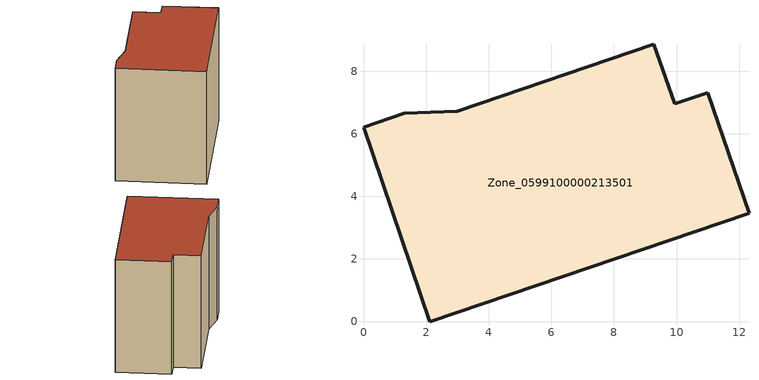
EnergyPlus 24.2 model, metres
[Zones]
Zone_0599100000213501
 floor ground (C_G): 1.3,6.66 3,6.71 9.27,8.85 9.94,6.96 11,7.31 12.31,3.45 2.12,0 0,6.21 z0
 wall outside (C_F): 12.31,3.45 11,7.31 9.94,6.96 9.27,8.85 3,6.71 1.3,6.66 0,6.21 2.12,0 12.31,3.45 z0:8.86
 roof outside (C_R): 3,6.71 1.3,6.66 0,6.21 2.12,0 12.31,3.45 11,7.31 9.94,6.96 9.27,8.85 z8.86
[BUILDING]
Pand.0599100000213501: North Axis=0; Terrain=City; Loads Convergence Tolerance Value=0.04; Temperature Convergence Tolerance Value=0.4; Solar Distribution=FullExterior; Maximum Number of Warmup Days=25; Minimum Number of Warmup Days=1
[Site:Location]
Rotterdam.The.Hague.AP_ZH_NLD Design_Conditions: Latitude=51.96; Longitude=4.45; Time Zone=1; Elevation=-4.5
[SITE:GROUNDTEMPERATURE:BUILDINGSURFACE]
18, 18, 18, 18, 18, 18, 18, 18, 18, 18, 18, 18
[MATERIAL] Thermal Absorptance=0.9; Solar Absorptance=0.7; Visible Absorptance=0.7
Name | Roughness | Thickness | Conductivity | Density | Specific Heat
G.TC.1946 | MediumSmooth | 0.15 | 1 | 540 | 1210
F.TC.1946 | Rough | 0.3 | 0.857143 | 1920 | 840
R.TC.1946 | MediumRough | 0.2 | 0.909091 | 1500 | 1000
[CONSTRUCTION]
C_G: G.TC.1946
C_F: F.TC.1946
C_R: R.TC.1946
[ZONE]
Zone_0599100000213501: Type=1; Multiplier=1; Ceiling Height=Autocalculate; Volume=Autocalculate; Floor Area=autocalculate; Part of Total Floor Area=Yes
[ZONEINFILTRATION:DESIGNFLOWRATE]
Infil_Zone_0599100000213501: Zone or ZoneList or Space or SpaceList=Zone_0599100000213501; Schedule=AlwaysOn; Design Flow Rate Calculation Method=Flow/Area; Flow Rate per Floor Area=0.003; Constant Term Coefficient=1; Temperature Term Coefficient=0; Velocity Term Coefficient=0; Velocity Squared Term Coefficient=0
[HVACTEMPLATE:ZONE:IDEALLOADSAIRSYSTEM]
Zone_0599100000213501: Maximum Heating Supply Air Temperature=50; Minimum Cooling Supply Air Temperature=13; Maximum Heating Supply Air Humidity Ratio=0.0156; Minimum Cooling Supply Air Humidity Ratio=0.0077; Heating Limit=NoLimit; Cooling Limit=NoLimit; Dehumidification Control Type=ConstantSensibleHeatRatio; Cooling Sensible Heat Ratio=0.7; Dehumidification Setpoint=60; Humidification Control Type=None; Humidification Setpoint=30; Outdoor Air Method=None; Outdoor Air Flow Rate per Person=0.00944; Outdoor Air Flow Rate per Zone Floor Area=0; Outdoor Air Flow Rate per Zone=0; Demand Controlled Ventilation Type=None; Outdoor Air Economizer Type=NoEconomizer; Heat Recovery Type=None; Sensible Heat Recovery Effectiveness=0.7; Latent Heat Recovery Effectiveness=0.65
[ZONECONTROL:THERMOSTAT]
ThermostatControl_Zone_0599100000213501: Zone or ZoneList=Zone_0599100000213501; Control Type Schedule=DualSetpointControlType; Control 1=Thermostat_Zone_0599100000213501; Temperature Difference Between Cutout And Setpoint=0
[THERMOSTATSETPOINT:DUALSETPOINT]
Thermostat_Zone_0599100000213501: Heating Setpoint Temperature Schedule=HeatingSetpoint_Zone_0599100000213501; Cooling Setpoint Temperature Schedule=CoolingSetpoint_Zone_0599100000213501
[SCHEDULE:COMPACT]
HeatingSetpoint_Zone_0599100000213501: Through: 12/31, For: AllDays, Until: 24:00, 21
CoolingSetpoint_Zone_0599100000213501: Through: 12/31, For: AllDays, Until: 24:00, 24
DualSetpointControlType: Through: 12/31, For: AllDays, Until: 24:00, 4
AlwaysOn: Through: 12/31, For: AllDays, Until: 24:00, 1
